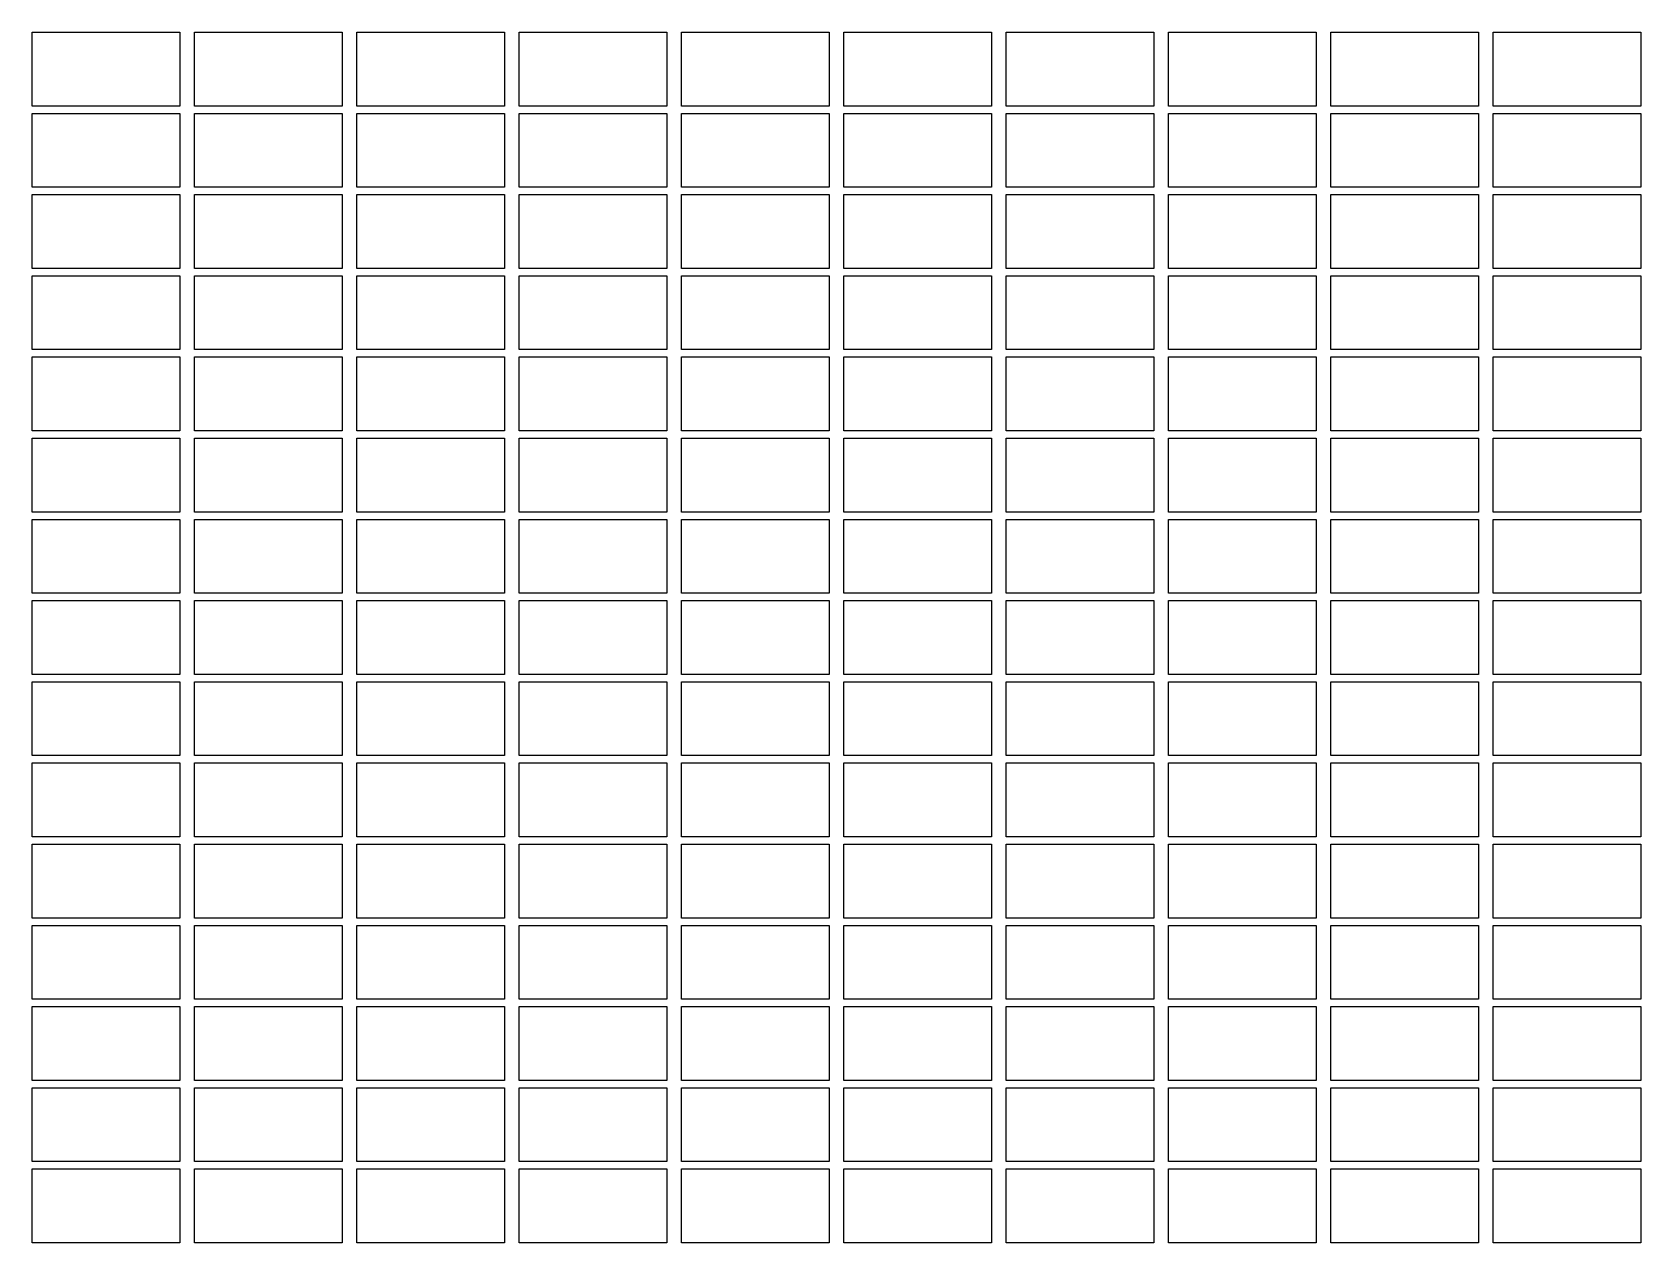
# Model space of a CAD drawing. Extents: x -30 to 406, y 20 to 348.
import ezdxf

# ---------------------------------------------------------------- set-up
doc = ezdxf.new("R2010")
doc.units = 0
doc.layers.add('L1D0', color=1, linetype='CONTINUOUS')

msp = doc.modelspace()

# ---------------------------------------------------------------- linework, layer by layer
at = {"layer": 'L1D0'}
for points in [[(-30, 328), (-30, 348), (10, 348), (10, 328)], [(14, 328), (14, 348), (54, 348), (54, 328)], [(58, 328), (58, 348), (98, 348), (98, 328)], [(102, 328), (102, 348), (142, 348), (142, 328)], [(146, 328), (146, 348), (186, 348), (186, 328)], [(190, 328), (190, 348), (230, 348), (230, 328)], [(234, 328), (234, 348), (274, 348), (274, 328)], [(278, 328), (278, 348), (318, 348), (318, 328)], [(322, 328), (322, 348), (362, 348), (362, 328)], [(366, 328), (366, 348), (406, 348), (406, 328)], [(-30, 306), (-30, 326), (10, 326), (10, 306)], [(14, 306), (14, 326), (54, 326), (54, 306)], [(58, 306), (58, 326), (98, 326), (98, 306)], [(102, 306), (102, 326), (142, 326), (142, 306)], [(146, 306), (146, 326), (186, 326), (186, 306)], [(190, 306), (190, 326), (230, 326), (230, 306)], [(234, 306), (234, 326), (274, 326), (274, 306)], [(278, 306), (278, 326), (318, 326), (318, 306)], [(322, 306), (322, 326), (362, 326), (362, 306)], [(366, 306), (366, 326), (406, 326), (406, 306)], [(-30, 284), (-30, 304), (10, 304), (10, 284)], [(14, 284), (14, 304), (54, 304), (54, 284)], [(58, 284), (58, 304), (98, 304), (98, 284)], [(102, 284), (102, 304), (142, 304), (142, 284)], [(146, 284), (146, 304), (186, 304), (186, 284)], [(190, 284), (190, 304), (230, 304), (230, 284)], [(234, 284), (234, 304), (274, 304), (274, 284)], [(278, 284), (278, 304), (318, 304), (318, 284)], [(322, 284), (322, 304), (362, 304), (362, 284)], [(366, 284), (366, 304), (406, 304), (406, 284)], [(-30, 262), (-30, 282), (10, 282), (10, 262)], [(14, 262), (14, 282), (54, 282), (54, 262)], [(58, 262), (58, 282), (98, 282), (98, 262)], [(102, 262), (102, 282), (142, 282), (142, 262)], [(146, 262), (146, 282), (186, 282), (186, 262)], [(190, 262), (190, 282), (230, 282), (230, 262)], [(234, 262), (234, 282), (274, 282), (274, 262)], [(278, 262), (278, 282), (318, 282), (318, 262)], [(322, 262), (322, 282), (362, 282), (362, 262)], [(366, 262), (366, 282), (406, 282), (406, 262)], [(-30, 240), (-30, 260), (10, 260), (10, 240)], [(14, 240), (14, 260), (54, 260), (54, 240)], [(58, 240), (58, 260), (98, 260), (98, 240)], [(102, 240), (102, 260), (142, 260), (142, 240)], [(146, 240), (146, 260), (186, 260), (186, 240)], [(190, 240), (190, 260), (230, 260), (230, 240)], [(234, 240), (234, 260), (274, 260), (274, 240)], [(278, 240), (278, 260), (318, 260), (318, 240)], [(322, 240), (322, 260), (362, 260), (362, 240)], [(366, 240), (366, 260), (406, 260), (406, 240)], [(-30, 218), (-30, 238), (10, 238), (10, 218)], [(14, 218), (14, 238), (54, 238), (54, 218)], [(58, 218), (58, 238), (98, 238), (98, 218)], [(102, 218), (102, 238), (142, 238), (142, 218)], [(146, 218), (146, 238), (186, 238), (186, 218)], [(190, 218), (190, 238), (230, 238), (230, 218)], [(234, 218), (234, 238), (274, 238), (274, 218)], [(278, 218), (278, 238), (318, 238), (318, 218)], [(322, 218), (322, 238), (362, 238), (362, 218)], [(366, 218), (366, 238), (406, 238), (406, 218)], [(-30, 196), (-30, 216), (10, 216), (10, 196)], [(14, 196), (14, 216), (54, 216), (54, 196)], [(58, 196), (58, 216), (98, 216), (98, 196)], [(102, 196), (102, 216), (142, 216), (142, 196)], [(146, 196), (146, 216), (186, 216), (186, 196)], [(190, 196), (190, 216), (230, 216), (230, 196)], [(234, 196), (234, 216), (274, 216), (274, 196)], [(278, 196), (278, 216), (318, 216), (318, 196)], [(322, 196), (322, 216), (362, 216), (362, 196)], [(366, 196), (366, 216), (406, 216), (406, 196)], [(-30, 174), (-30, 194), (10, 194), (10, 174)], [(14, 174), (14, 194), (54, 194), (54, 174)], [(58, 174), (58, 194), (98, 194), (98, 174)], [(102, 174), (102, 194), (142, 194), (142, 174)], [(146, 174), (146, 194), (186, 194), (186, 174)], [(190, 174), (190, 194), (230, 194), (230, 174)], [(234, 174), (234, 194), (274, 194), (274, 174)], [(278, 174), (278, 194), (318, 194), (318, 174)], [(322, 174), (322, 194), (362, 194), (362, 174)], [(366, 174), (366, 194), (406, 194), (406, 174)], [(-30, 152), (-30, 172), (10, 172), (10, 152)], [(14, 152), (14, 172), (54, 172), (54, 152)], [(58, 152), (58, 172), (98, 172), (98, 152)], [(102, 152), (102, 172), (142, 172), (142, 152)], [(146, 152), (146, 172), (186, 172), (186, 152)], [(190, 152), (190, 172), (230, 172), (230, 152)], [(234, 152), (234, 172), (274, 172), (274, 152)], [(278, 152), (278, 172), (318, 172), (318, 152)], [(322, 152), (322, 172), (362, 172), (362, 152)], [(366, 152), (366, 172), (406, 172), (406, 152)], [(-30, 130), (-30, 150), (10, 150), (10, 130)], [(14, 130), (14, 150), (54, 150), (54, 130)], [(58, 130), (58, 150), (98, 150), (98, 130)], [(102, 130), (102, 150), (142, 150), (142, 130)], [(146, 130), (146, 150), (186, 150), (186, 130)], [(190, 130), (190, 150), (230, 150), (230, 130)], [(234, 130), (234, 150), (274, 150), (274, 130)], [(278, 130), (278, 150), (318, 150), (318, 130)], [(322, 130), (322, 150), (362, 150), (362, 130)], [(366, 130), (366, 150), (406, 150), (406, 130)], [(-30, 108), (-30, 128), (10, 128), (10, 108)], [(14, 108), (14, 128), (54, 128), (54, 108)], [(58, 108), (58, 128), (98, 128), (98, 108)], [(102, 108), (102, 128), (142, 128), (142, 108)], [(146, 108), (146, 128), (186, 128), (186, 108)], [(190, 108), (190, 128), (230, 128), (230, 108)], [(234, 108), (234, 128), (274, 128), (274, 108)], [(278, 108), (278, 128), (318, 128), (318, 108)], [(322, 108), (322, 128), (362, 128), (362, 108)], [(366, 108), (366, 128), (406, 128), (406, 108)], [(-30, 86), (-30, 106), (10, 106), (10, 86)], [(14, 86), (14, 106), (54, 106), (54, 86)], [(58, 86), (58, 106), (98, 106), (98, 86)], [(102, 86), (102, 106), (142, 106), (142, 86)], [(146, 86), (146, 106), (186, 106), (186, 86)], [(190, 86), (190, 106), (230, 106), (230, 86)], [(234, 86), (234, 106), (274, 106), (274, 86)], [(278, 86), (278, 106), (318, 106), (318, 86)], [(322, 86), (322, 106), (362, 106), (362, 86)], [(366, 86), (366, 106), (406, 106), (406, 86)], [(-30, 64), (-30, 84), (10, 84), (10, 64)], [(14, 64), (14, 84), (54, 84), (54, 64)], [(58, 64), (58, 84), (98, 84), (98, 64)], [(102, 64), (102, 84), (142, 84), (142, 64)], [(146, 64), (146, 84), (186, 84), (186, 64)], [(190, 64), (190, 84), (230, 84), (230, 64)], [(234, 64), (234, 84), (274, 84), (274, 64)], [(278, 64), (278, 84), (318, 84), (318, 64)], [(322, 64), (322, 84), (362, 84), (362, 64)], [(366, 64), (366, 84), (406, 84), (406, 64)], [(-30, 42), (-30, 62), (10, 62), (10, 42)], [(14, 42), (14, 62), (54, 62), (54, 42)], [(58, 42), (58, 62), (98, 62), (98, 42)], [(102, 42), (102, 62), (142, 62), (142, 42)], [(146, 42), (146, 62), (186, 62), (186, 42)], [(190, 42), (190, 62), (230, 62), (230, 42)], [(234, 42), (234, 62), (274, 62), (274, 42)], [(278, 42), (278, 62), (318, 62), (318, 42)], [(322, 42), (322, 62), (362, 62), (362, 42)], [(366, 42), (366, 62), (406, 62), (406, 42)], [(-30, 20), (-30, 40), (10, 40), (10, 20)], [(14, 20), (14, 40), (54, 40), (54, 20)], [(58, 20), (58, 40), (98, 40), (98, 20)], [(102, 20), (102, 40), (142, 40), (142, 20)], [(146, 20), (146, 40), (186, 40), (186, 20)], [(190, 20), (190, 40), (230, 40), (230, 20)], [(234, 20), (234, 40), (274, 40), (274, 20)], [(278, 20), (278, 40), (318, 40), (318, 20)], [(322, 20), (322, 40), (362, 40), (362, 20)], [(366, 20), (366, 40), (406, 40), (406, 20)]]:
    msp.add_lwpolyline(points, close=True, dxfattribs=at)

doc.saveas('drawing.dxf')
